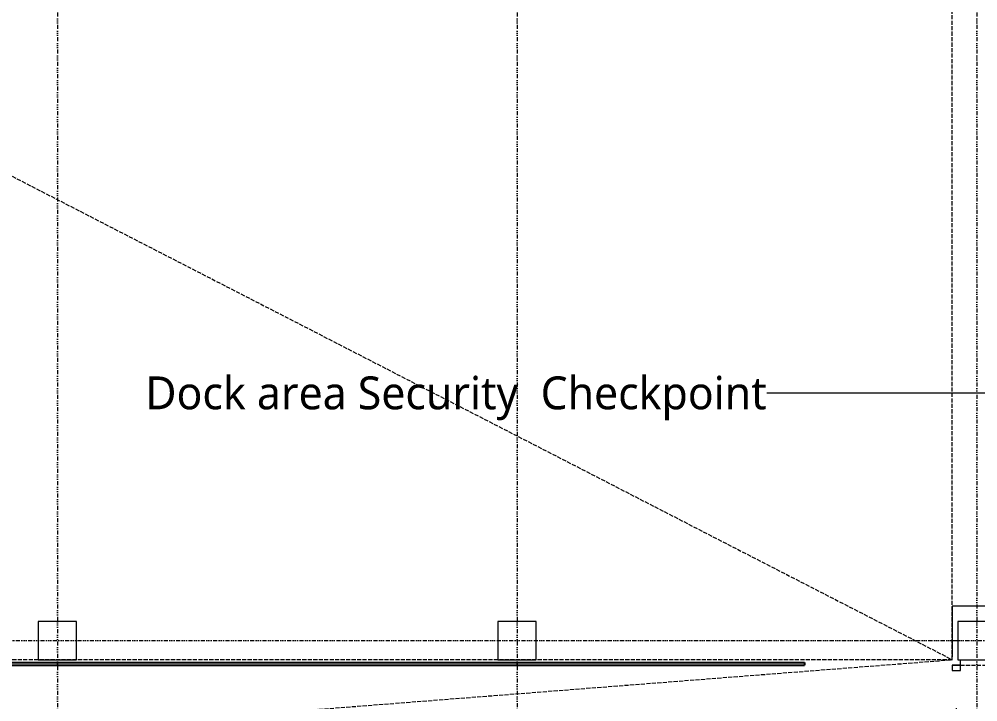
# Model space of a CAD drawing. Extents: x -76427 to 292734, y -42117 to 131250.
# Drawn here: x 226101 to 243618, y 58880 to 71353 of the extents above; entities that cross this region are included whole.
import ezdxf
from ezdxf.enums import TextEntityAlignment as Align

# ---------------------------------------------------------------- set-up
doc = ezdxf.new("R2010")
doc.units = 0
doc.header["$LTSCALE"] = 250
for name, pattern in [('H12PL1$0$HIDDEN', [0.4, 0.3, -0.1]), ('H12PL1$0$JJP_三點線', [0.9, 0.3, -0.15, 0, -0.15, 0, -0.15, 0, -0.15]), ('H12PL1$0$TAI_虛線', [5.644, 2.822, -2.822])]:
    doc.linetypes.add(name, pattern=pattern)
for name, color, linetype in [('H12PL1$0$A-OBJE-2D', 252, 'Continuous'), ('H12PL1$0$A-WALL-IN', 252, 'Continuous'), ('H12PL1$0$A-ZONE', 252, 'Continuous'), ('H12PL1$0$Door', 252, 'Continuous'), ('H12PL1$0$S-COL', 252, 'Continuous'), ('H12PL1$0$S-GRID', 252, 'Continuous'), ('XFDP10$0$A-W-P4S (50K)', 2, 'Continuous')]:
    doc.layers.add(name, color=color, linetype=linetype)
doc.styles.add('H12PL1$0$Standard', font='', dxfattribs={"width": 0.8})
doc.styles.get('H12PL1$0$Standard').set_extended_font_data('Microsoft JhengHei')

# ---------------------------------------------------------------- blocks, each defined once
blk = doc.blocks.new('XFDP10')
at = {"layer": 'XFDP10$0$A-W-P4S (50K)'}
for p, q in [((208801.3, 59600, 0), (240449.5, 59600, 0)), ((240449.5, 59600, 0), (240449.5, 59550, 0)), ((208751.3, 59550), (240449.5, 59550, 0))]:
    blk.add_line(p, q, dxfattribs=at)
blk = doc.blocks.new('H12PL1')
at = {"layer": 'H12PL1$0$A-OBJE-2D', "linetype": 'H12PL1$0$HIDDEN', "lineweight": 0}
for p in [(192000, 85950), (192000, 55650)]:
    blk.add_line(p, (243150, 59650), dxfattribs=at)
for points in [[(243150, 59650), (243150, 89450)], [(243150, 59650), (192000, 59650)]]:
    blk.add_lwpolyline(points, dxfattribs=at)
at = {"layer": 'H12PL1$0$A-WALL-IN', "lineweight": 0}
blk.add_line((243150, 59550), (243300, 59550), dxfattribs=at)
at = {"layer": 'H12PL1$0$A-WALL-IN', "lineweight": 0, "flags": 128}
for points in [[(243150, 60630), (243150, 60350)], [(243950, 60630), (243150, 60630)], [(243150, 60350), (243150, 59700)], [(243300, 59550), (243300, 59650)]]:
    blk.add_lwpolyline(points, dxfattribs=at)
at = {"layer": 'H12PL1$0$A-ZONE', "lineweight": 0}
blk.add_line((239761.85, 64527.28), (251429.49, 64527.28), dxfattribs=at)
at = {"layer": 'H12PL1$0$A-ZONE', "linetype": 'H12PL1$0$HIDDEN', "lineweight": 0}
blk.add_lwpolyline([(243300, 59550), (249240, 59550)], dxfattribs=at)
at = {"layer": 'H12PL1$0$Door', "linetype": 'H12PL1$0$TAI_虛線', "lineweight": 0}
for p, q in [((243150, 59550), (243150, 59450)), ((243300, 59550), (243150, 59550)), ((243150, 59450), (243300, 59450)), ((243225, 56650), (243225, 59450)), ((243300, 59450), (243300, 59550))]:
    blk.add_line(p, q, dxfattribs=at)
at = {"layer": 'H12PL1$0$S-COL', "lineweight": 0, "flags": 128}
for points in [[(226450, 59650), (227150, 59650), (227150, 60350), (226450, 60350)], [(234850, 59650), (235550, 59650), (235550, 60350), (234850, 60350)], [(243250, 59650), (243950, 59650), (243950, 60350), (243250, 60350)]]:
    blk.add_lwpolyline(points, close=True, dxfattribs=at)
at = {"layer": 'H12PL1$0$S-GRID', "linetype": 'H12PL1$0$JJP_三點線', "lineweight": 0}
for p, q in [((226800, 128250), (226800, -28000)), ((235200, 128250), (235200, -28000)), ((243600, 128250), (243600, -28000)), ((-29000, 60000), (289600, 60000))]:
    blk.add_line(p, q, dxfattribs=at)
blk.add_blockref('XFDP10', (0, 0))
at = {"layer": 'H12PL1$0$A-ZONE', "style": 'H12PL1$0$Standard'}
blk.add_text('Dock area Security  Checkpoint', height=600, dxfattribs=at).set_placement((234082.28, 64825.13), align=Align.TOP_CENTER)

msp = doc.modelspace()

# ---------------------------------------------------------------- block references
msp.add_blockref('H12PL1', (0, 0))

doc.saveas('drawing.dxf')
